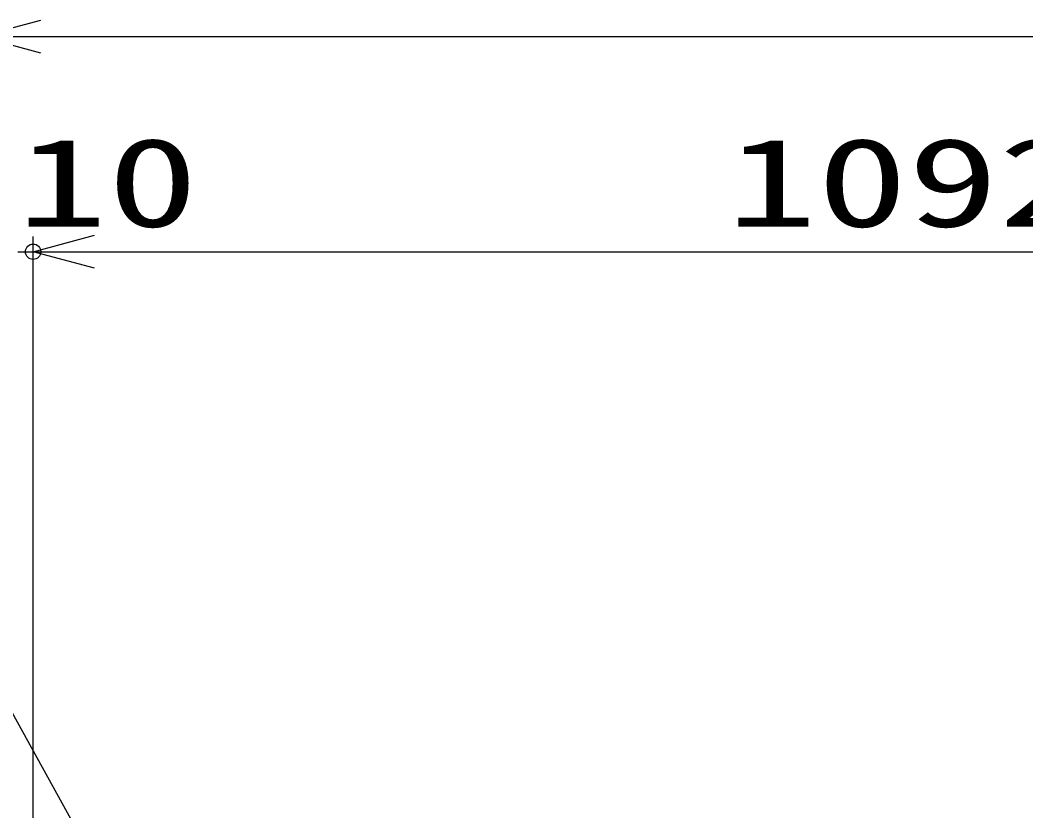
# Model space of a CAD drawing. Units: millimetres, scale not verified. Extents: x -4425 to 4425, y -3150 to 3150.
# Drawn here: x -2659 to -2004, y 492 to 1006 of the extents above; entities that cross this region are included whole.
import ezdxf
from ezdxf.enums import TextEntityAlignment as Align

# ---------------------------------------------------------------- set-up
doc = ezdxf.new("R2010")
doc.units = ezdxf.units.MM
doc.header["$LTSCALE"] = 20
doc.header["$PDMODE"] = 32
doc.header["$PDSIZE"] = 10
for name, color, linetype, lineweight in [('0-3_寸法線', 4, 'Continuous', 25), ('0-4_寸法', 4, 'Continuous', 25), ('1-7_LAYER12', 3, 'Continuous', 25)]:
    doc.layers.add(name, color=color, linetype=linetype, lineweight=lineweight)
doc.layers.add('0-5_DEFPOINTS', color=7, linetype='Continuous')
doc.styles.add('ＭＳ ゴシック', font='')
doc.styles.get('ＭＳ ゴシック').set_extended_font_data('MS Gothic')

# ---------------------------------------------------------------- blocks, each defined once
blk = doc.blocks.new('_Open30')
at = {"layer": '0-4_寸法'}
blk.add_line((0, 0), (-20, 0), dxfattribs=at)
blk.add_lwpolyline([(-20, 5.36), (0, 0), (-20, -5.36)], dxfattribs=at)

msp = doc.modelspace()

# ---------------------------------------------------------------- linework, layer by layer
at = {"layer": '0-3_寸法線'}
for p, q in [((-2645.16, 995.6), (-1525.16, 995.6)), ((-2650.16, 424.89), (-2650.16, 865.6)), ((-2650.16, 424.89), (-2650.16, 865.6)), ((-2660.16, 855.6), (-2650.16, 855.6)), ((-2610.16, 855.6), (-2570.16, 855.6)), ((-2610.16, 855.6), (-1598.16, 855.6))]:
    msp.add_line(p, q, dxfattribs=at)
at = {"layer": '0-5_DEFPOINTS'}
msp.add_point((-2650.16, 855.6), dxfattribs=at)
at = {"layer": '1-7_LAYER12'}
msp.add_lwpolyline([(-3593.35, 749.94), (-2771.17, 749.94), (-2537.29, 326.18)], dxfattribs=at)

# ---------------------------------------------------------------- block references
at = {"layer": '0-3_寸法線', "xscale": 2, "yscale": 2, "rotation": 180}
for p in [(-2685.16, 995.6), (-2650.16, 855.6), (-2650.16, 855.6)]:
    msp.add_blockref('_Open30', p, dxfattribs=at)

# ---------------------------------------------------------------- texts
at = {"layer": '0-3_寸法線', "color": 2, "style": 'ＭＳ ゴシック', "width": 1.5}
for s, p in [('1092', (-2199.16, 854.5)), ('10', (-2660.72, 854.5))]:
    msp.add_text(s, height=57.77, dxfattribs=at).set_placement(p, align=Align.BOTTOM_LEFT)

doc.saveas('drawing.dxf')
